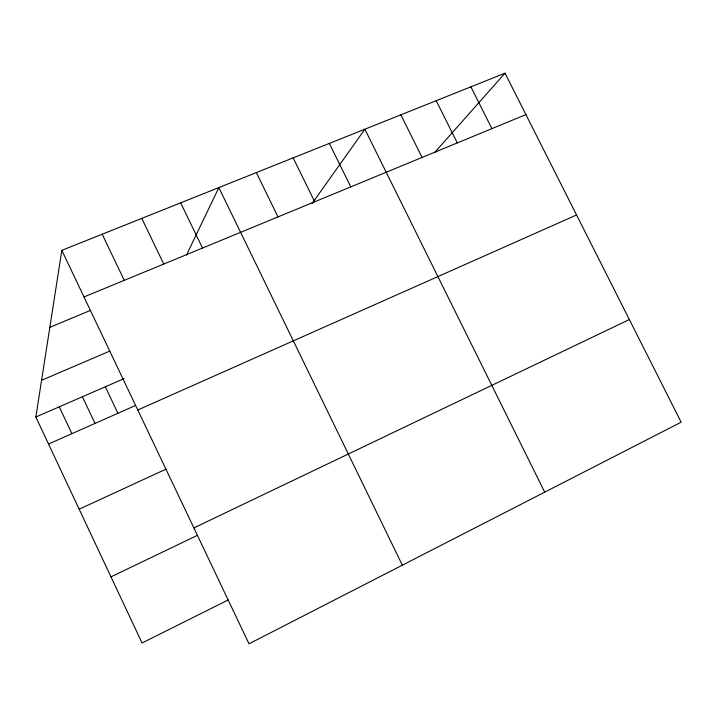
<?xml version="1.0" encoding="UTF-8"?>
<svg xmlns="http://www.w3.org/2000/svg" width="717" height="717" viewBox="0 0 717 717"><rect width="100%" height="100%" fill="white"/><g stroke="black" fill="none" stroke-linecap="round" stroke-linejoin="round"><path stroke-width="1.08" d="M228.176 599.977L142.065 643.006L35.85 417.034L61.832 250.358L505.01 73.188L681.15 422.196L249.014 643.812L61.832 250.358M186.483 255.037L218.855 187.594L402.336 565.184M312.164 203.44L364.881 129.212L544.714 492.167M434.502 152.712L505.01 73.188M110.983 576.871L197.417 535.321M193.877 527.918L629.347 319.549M79.175 509.213L165.95 469.178M137.781 409.999L576.567 214.975M48.532 444.02L135.621 405.428M35.85 417.034L124.05 378.612M41.577 380.288L109.862 351.07M49.84 327.31L90.432 310.407M84.006 296.963L525.911 114.603M470.899 86.829L491.907 128.639M436.187 100.703L457.303 142.925M400.848 114.828L422.071 157.462M329.336 143.418L350.774 186.886M293.163 157.883L314.7 201.764M256.345 172.6L277.99 216.919M180.675 202.848L202.526 248.055M141.796 218.398L163.754 264.062M102.19 234.235L124.256 280.356M105.327 386.768L117.902 413.279M82.419 396.752L95.029 423.415M59.26 406.844L71.906 433.66"/></g></svg>
